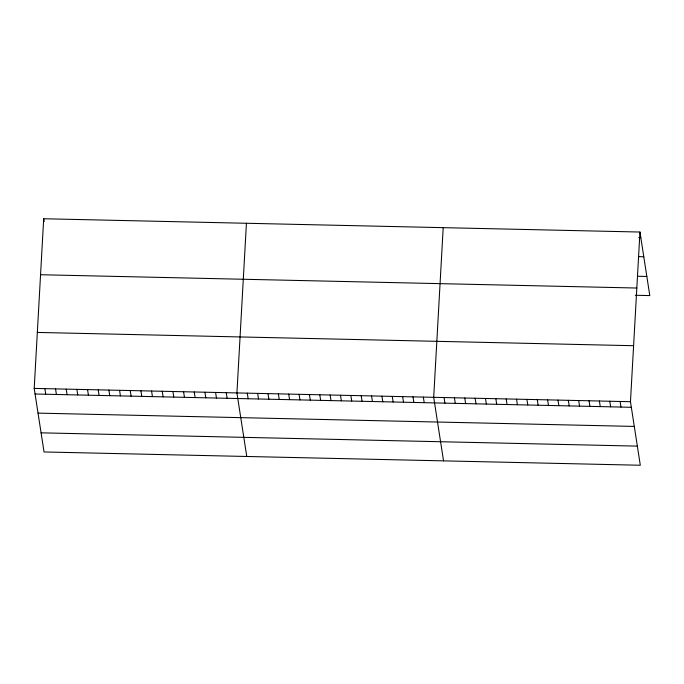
<?xml version="1.0" encoding="UTF-8"?>
<svg xmlns="http://www.w3.org/2000/svg" width="684" height="684" viewBox="0 0 684 684"><rect width="100%" height="100%" fill="white"/><g stroke="black" fill="none" stroke-linecap="round" stroke-linejoin="round"><path stroke-width="1.03" d="M639.959 232.038L630.468 401.705L640.309 465.248L44.041 451.962L34.2 388.409L43.691 218.752L639.959 232.038L649.8 295.591L635.299 295.266M246.428 223.266L236.929 392.932L246.77 456.476M443.198 227.652L433.699 397.318L443.54 460.862M638.753 237.587L640.831 237.63M638.608 256.645L643.789 256.757M637.522 276.259L646.842 276.464M40.561 274.737L636.83 288.032M37.329 332.424L633.598 345.711M34.2 388.409L630.468 401.705M35.064 394.001L631.332 407.296M38.03 413.127L634.29 426.423M41.074 432.835L637.343 446.122M620.114 401.474L620.978 407.065M609.752 401.243L610.624 406.835M599.398 401.012L600.261 406.604M589.044 400.781L589.907 406.373M578.69 400.55L579.553 406.142M568.327 400.32L569.199 405.911M557.973 400.089L558.837 405.68M547.619 399.858L548.482 405.45M537.265 399.627L538.128 405.219M526.902 399.396L527.774 404.988M516.548 399.165L517.412 404.757M506.194 398.934L507.058 404.526M495.84 398.704L496.704 404.295M485.478 398.473L486.35 404.064M475.124 398.242L475.987 403.834M464.769 398.011L465.633 403.603M454.415 397.78L455.279 403.372M444.053 397.549L444.925 403.141M423.345 397.088L424.208 402.679M412.991 396.857L413.854 402.448M402.628 396.626L403.5 402.218M392.274 396.395L393.138 401.987M381.92 396.164L382.784 401.756M371.566 395.933L372.429 401.525M361.203 395.703L362.075 401.294M350.849 395.472L351.713 401.063M340.495 395.241L341.359 400.833M330.141 395.01L331.005 400.602M319.779 394.779L320.651 400.371M309.424 394.548L310.288 400.14M299.07 394.317L299.934 399.909M288.716 394.087L289.58 399.678M278.354 393.856L279.226 399.447M268 393.625L268.863 399.217M257.646 393.394L258.509 398.986M247.283 393.163L248.155 398.755M226.259 392.693L227.131 398.285M215.588 392.454L216.46 398.045M204.918 392.214L205.79 397.806M194.247 391.975L195.12 397.566M183.577 391.735L184.449 397.336M172.907 391.504L173.779 397.096M162.245 391.265L163.108 396.857M151.574 391.026L152.438 396.617M140.904 390.786L141.768 396.378M130.234 390.547L131.097 396.139M119.563 390.316L120.427 395.908M108.893 390.077L109.756 395.668M98.222 389.837L99.086 395.429M87.552 389.598L88.416 395.19M76.882 389.358L77.745 394.95M43.691 218.752L44.127 221.548M66.211 389.119L67.075 394.711M55.541 388.888L56.404 394.48M44.87 388.649L45.734 394.24"/></g></svg>
